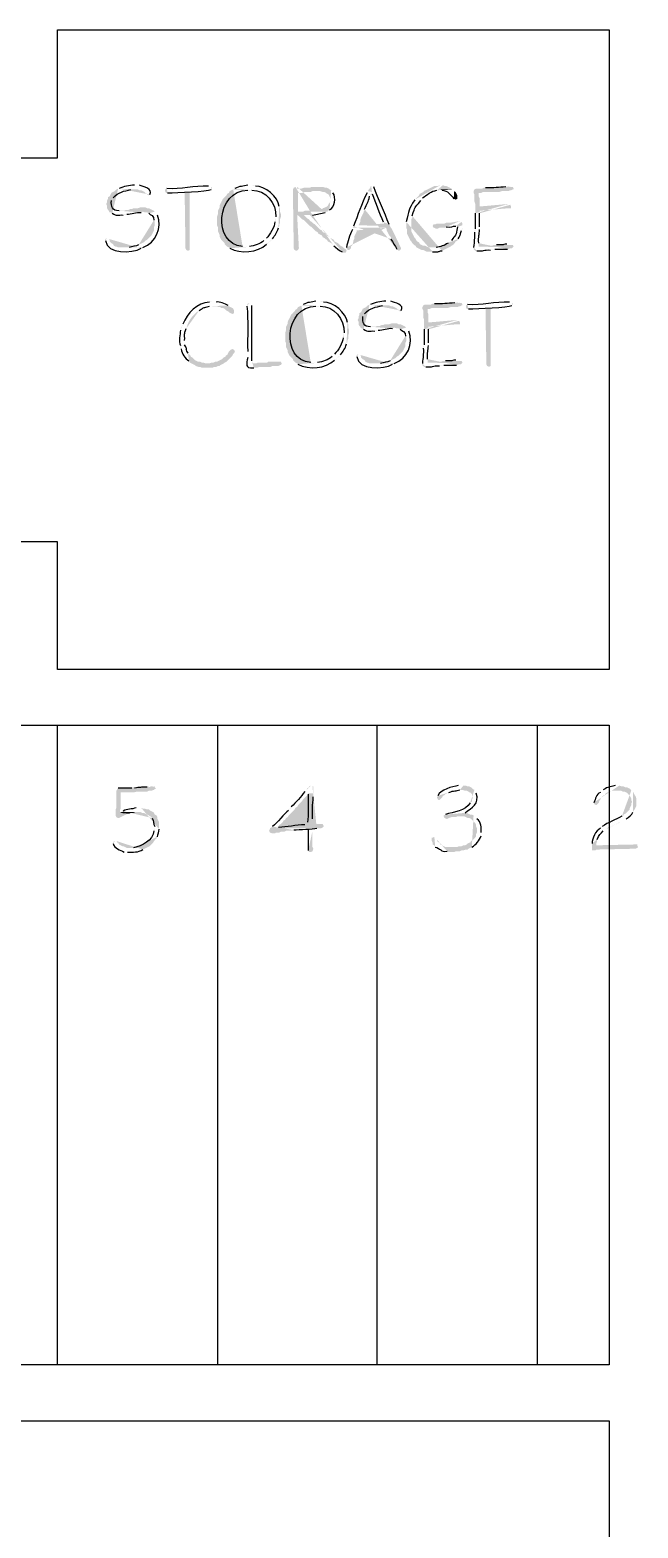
# Model space of a CAD drawing. Header units: inches. Extents: x -167 to 6071, y -6287 to -2731.
# Drawn here: x 984.7 to 1022.7, y -5839.3 to -5745.6 of the extents above; entities that cross this region are included whole.
import ezdxf

# ---------------------------------------------------------------- set-up
doc = ezdxf.new("R2010")
doc.units = ezdxf.units.IN
doc.header["$LTSCALE"] = 96
doc.header["$MEASUREMENT"] = 0
doc.layers.add('PDF_Geometry', color=7, linetype='Continuous', true_color=0x4a4a4a)
doc.layers.add('PDF_Solid Fills', color=7, linetype='Continuous')

msp = doc.modelspace()

# ---------------------------------------------------------------- hatches: boundary and pattern name
at = {"layer": 'PDF_Solid Fills', "transparency": 33554559}
h = msp.add_hatch(color=256, dxfattribs=at)
h.paths.add_polyline_path([(990.197, -5755.509), (990.09, -5755.562), (989.983, -5755.669), (989.77, -5755.775), (989.717, -5755.882), (989.663, -5755.989), (989.557, -5756.042), (989.557, -5756.149), (989.503, -5756.255), (989.503, -5756.362), (989.45, -5756.469), (989.503, -5756.575), (989.503, -5756.735), (989.557, -5756.842), (989.61, -5756.895), (989.663, -5757.002), (989.717, -5757.002), (989.823, -5757.055)], flags=0)
h.paths.add_polyline_path([(990.517, -5757.162), (990.623, -5757.162), (990.73, -5757.109)], flags=0)
h.paths.add_polyline_path([(991.637, -5757.002), (991.743, -5756.949), (992.49, -5756.949), (992.437, -5756.895), (990.25, -5756.895)], flags=0)
h.paths.add_polyline_path([(989.77, -5756.255), (989.823, -5756.149), (989.877, -5756.095)], flags=0)
h.paths.add_polyline_path([(990.997, -5755.562), (991.263, -5755.562)], flags=0)
h = msp.add_hatch(color=256, dxfattribs=at)
h.paths.add_polyline_path([(991.263, -5755.295), (991.21, -5755.295)], flags=0)
h.paths.add_polyline_path([(990.25, -5755.509), (990.197, -5755.509), (991.263, -5755.562), (991.423, -5755.562), (991.53, -5755.615), (991.637, -5755.615), (991.743, -5755.669), (991.85, -5755.722), (991.957, -5755.829), (992.01, -5755.829), (992.01, -5755.882), (992.117, -5755.935), (992.17, -5755.882)], flags=0)
h.paths.add_polyline_path([(991.53, -5755.295), (991.37, -5755.295)], flags=0)
h = msp.add_hatch(color=256, dxfattribs=at)
h.paths.add_polyline_path([(995.903, -5755.349), (995.85, -5755.349)], flags=0)
h.paths.add_polyline_path([(993.237, -5755.509), (993.13, -5755.562), (993.13, -5755.669), (993.183, -5755.775), (993.29, -5755.775)], flags=0)
h.paths.add_polyline_path([(996.01, -5755.562), (996.063, -5755.455), (996.01, -5755.402)], flags=0)
h = msp.add_hatch(color=256, dxfattribs=at)
h.paths.add_polyline_path([(997.397, -5755.562), (997.29, -5755.615), (997.183, -5755.669), (997.13, -5755.775), (997.023, -5755.829), (996.97, -5755.935), (996.917, -5755.989), (996.81, -5756.095), (996.757, -5756.149), (996.703, -5756.255), (996.65, -5756.362), (996.597, -5756.469), (996.543, -5756.575), (996.543, -5756.682), (996.49, -5756.789), (996.437, -5756.895), (996.437, -5757.109), (996.383, -5757.269), (996.383, -5757.802), (996.437, -5757.909), (996.437, -5758.175), (996.49, -5758.282), (996.543, -5758.389), (996.543, -5758.495), (996.597, -5758.602), (996.65, -5758.709), (996.703, -5758.762), (996.81, -5758.869), (996.863, -5758.922), (996.863, -5758.975), (996.917, -5759.029), (997.023, -5759.135), (997.13, -5759.189), (998.143, -5759.189), (997.983, -5759.135)], flags=0)
h.paths.add_polyline_path([(998.303, -5755.615), (998.41, -5755.615)], flags=0)
h = msp.add_hatch(color=256, dxfattribs=at)
h.paths.add_polyline_path([(998.41, -5755.295), (998.303, -5755.295)], flags=0)
h.paths.add_polyline_path([(997.503, -5755.509), (997.397, -5755.562), (998.41, -5755.615), (998.57, -5755.615)], flags=0)
h.paths.add_polyline_path([(1000.063, -5757.269), (1000.063, -5757.482), (1000.01, -5757.589)], flags=0)
h.paths.add_polyline_path([(999.477, -5758.602), (999.423, -5758.655), (999.317, -5758.762)], flags=0)
h.paths.add_polyline_path([(998.41, -5759.135), (998.303, -5759.135), (998.143, -5759.189), (997.13, -5759.189), (997.183, -5759.242)], flags=0)
h.paths.add_polyline_path([(999.477, -5758.975), (999.583, -5758.922), (999.583, -5758.869), (999.69, -5758.815), (999.797, -5758.709), (999.85, -5758.655)], flags=0)
h.paths.add_polyline_path([(1000.223, -5757.962), (1000.277, -5757.855), (1000.277, -5757.749), (1000.33, -5757.642), (1000.33, -5757.429), (1000.383, -5757.269), (1000.383, -5757.109), (1000.33, -5756.949), (1000.33, -5756.735), (1000.277, -5756.629)], flags=0)
h.paths.add_polyline_path([(998.783, -5755.349), (998.677, -5755.349), (998.57, -5755.295)], flags=0)
h = msp.add_hatch(color=256, dxfattribs=at)
h.paths.add_polyline_path([(1001.29, -5755.402), (1001.183, -5755.455), (1001.13, -5755.562), (1001.183, -5759.189), (1001.183, -5759.242), (1001.237, -5759.349), (1001.343, -5759.402), (1001.45, -5759.349), (1001.503, -5759.242), (1001.503, -5759.189), (1001.397, -5757.162), (1002.357, -5757.162)], flags=0)
h.paths.add_polyline_path([(1003.157, -5757.002), (1003.21, -5756.949), (1001.45, -5756.949), (1001.45, -5755.775), (1001.717, -5755.775), (1001.877, -5755.722), (1002.25, -5755.722), (1002.357, -5755.669), (1002.73, -5755.669), (1003.53, -5755.615), (1003.423, -5755.562), (1001.397, -5755.509), (1001.397, -5755.402)], flags=0)
for points in [[(1002.73, -5755.402), (1002.303, -5755.402), (1002.197, -5755.455), (1001.823, -5755.455), (1001.663, -5755.509), (1001.397, -5755.509), (1003.423, -5755.562), (1003.37, -5755.509), (1003.263, -5755.455), (1003.157, -5755.455), (1002.997, -5755.402), (1002.89, -5755.402)], [(994.677, -5755.722), (994.357, -5755.722), (994.41, -5759.242), (994.463, -5759.349), (994.57, -5759.402), (994.677, -5759.349), (994.677, -5759.242)], [(991.743, -5756.682), (991.583, -5756.682), (991.423, -5756.735), (991.157, -5756.735), (991.05, -5756.789), (990.943, -5756.789), (990.837, -5756.842), (990.677, -5756.842), (990.57, -5756.895), (990.25, -5756.895), (992.437, -5756.895), (992.223, -5756.789), (992.117, -5756.735), (992.01, -5756.735), (991.903, -5756.682)], [(997.13, -5762.869), (996.117, -5762.869), (996.383, -5762.869), (996.49, -5762.922), (996.597, -5762.922), (996.65, -5762.975), (996.757, -5762.975), (996.863, -5763.029), (996.97, -5763.135), (997.077, -5763.189), (997.13, -5763.242), (997.237, -5763.295), (997.343, -5763.349), (997.45, -5763.295), (997.45, -5763.135), (997.397, -5763.029), (997.343, -5762.975), (997.237, -5762.922)], [(1013.503, -5762.975), (1013.183, -5762.975), (1013.237, -5766.495), (1013.29, -5766.602), (1013.397, -5766.655), (1013.503, -5766.602), (1013.503, -5766.495)], [(1007.477, -5763.935), (1007.317, -5763.935), (1007.157, -5763.989), (1006.89, -5763.989), (1006.783, -5764.042), (1006.677, -5764.042), (1006.57, -5764.095), (1006.41, -5764.095), (1006.303, -5764.149), (1005.983, -5764.149), (1008.17, -5764.149), (1007.957, -5764.042), (1007.85, -5763.989), (1007.743, -5763.989), (1007.637, -5763.935)], [(997.343, -5765.535), (997.237, -5765.589), (997.13, -5765.695), (997.077, -5765.802), (997.023, -5765.909), (996.917, -5765.962), (996.917, -5766.015), (996.81, -5766.069), (996.703, -5766.175), (996.383, -5766.335), (996.277, -5766.335), (996.17, -5766.389), (996.063, -5766.389), (995.903, -5766.442), (994.783, -5766.442), (994.997, -5766.549), (995.05, -5766.602), (995.21, -5766.655), (995.317, -5766.655), (995.423, -5766.709), (996.117, -5766.709), (996.223, -5766.655), (996.33, -5766.655), (996.437, -5766.602), (996.543, -5766.602), (996.597, -5766.549), (996.81, -5766.442), (996.863, -5766.389), (996.97, -5766.335), (997.077, -5766.229), (997.183, -5766.122), (997.237, -5766.069), (997.343, -5765.962), (997.397, -5765.855), (997.45, -5765.802), (997.503, -5765.695), (997.45, -5765.589)], [(1000.223, -5766.335), (999.583, -5766.335), (999.53, -5766.389), (998.943, -5766.389), (998.837, -5766.442), (998.57, -5766.442), (1000.437, -5766.442), (1000.383, -5766.335), (1000.33, -5766.335)], [(990.41, -5794.495), (990.303, -5794.549), (990.89, -5794.602), (990.997, -5794.549), (991.157, -5794.549), (991.263, -5794.495), (991.423, -5794.495)], [(1022.57, -5796.522), (1020.117, -5796.575), (1019.85, -5796.575), (1019.85, -5796.895), (1020.063, -5796.895), (1020.117, -5796.842), (1022.517, -5796.789), (1022.57, -5796.789), (1022.677, -5796.735), (1022.73, -5796.682), (1022.677, -5796.575), (1022.677, -5796.522)]]:
    msp.add_hatch(color=256, dxfattribs=at).paths.add_polyline_path(points)
h = msp.add_hatch(color=256, dxfattribs=at)
h.paths.add_polyline_path([(1003.53, -5755.615), (1002.73, -5755.669), (1002.837, -5755.669), (1002.997, -5755.722), (1003.103, -5755.722), (1003.21, -5755.775), (1003.263, -5755.829), (1003.37, -5755.882), (1003.423, -5755.989), (1003.477, -5756.095), (1003.477, -5756.309), (1003.423, -5756.415), (1003.37, -5756.469), (1003.317, -5756.575), (1003.263, -5756.629), (1003.157, -5756.682), (1002.997, -5756.735), (1002.997, -5756.789), (1002.837, -5756.789), (1002.73, -5756.842), (1002.517, -5756.842), (1002.41, -5756.895), (1001.877, -5756.895), (1001.77, -5756.949), (1001.45, -5756.949), (1003.317, -5756.949), (1003.317, -5756.895), (1003.423, -5756.842)], flags=0)
h.paths.add_polyline_path([(1003.637, -5755.775), (1003.583, -5755.669)], flags=0)
h = msp.add_hatch(color=256, dxfattribs=at)
h.paths.add_polyline_path([(1005.823, -5755.669), (1005.77, -5755.775)], flags=0)
h.paths.add_polyline_path([(1004.917, -5757.855), (1004.863, -5757.962), (1006.943, -5757.962), (1006.997, -5758.015), (1006.997, -5758.122), (1007.05, -5758.229), (1007.103, -5758.335), (1007.157, -5758.442), (1007.263, -5758.549), (1007.263, -5758.655)], flags=0)
h.paths.add_polyline_path([(1007.637, -5759.295), (1007.69, -5759.349), (1007.743, -5759.402), (1007.85, -5759.349), (1007.903, -5759.242), (1007.423, -5758.229), (1007.37, -5758.122), (1007.317, -5758.015), (1007.263, -5757.962), (1007.21, -5757.855), (1005.237, -5757.802), (1005.29, -5757.695), (1005.343, -5757.589), (1005.343, -5757.482), (1005.397, -5757.322), (1005.45, -5757.215), (1005.503, -5757.109), (1005.557, -5757.002), (1005.557, -5756.949), (1005.61, -5756.895), (1005.61, -5756.789)], flags=0)
h.paths.add_polyline_path([(1005.93, -5755.989), (1006.037, -5755.882), (1006.09, -5755.722)], flags=0)
h = msp.add_hatch(color=256, dxfattribs=at)
h.paths.add_polyline_path([(1006.037, -5755.349), (1005.983, -5755.402), (1005.983, -5755.455), (1005.93, -5755.509), (1005.877, -5755.562), (1005.823, -5755.669), (1006.09, -5755.722), (1006.09, -5755.829)], flags=0)
h.paths.add_polyline_path([(1006.783, -5757.589), (1006.837, -5757.695), (1005.237, -5757.802), (1007.21, -5757.855), (1007.157, -5757.749)], flags=0)
h.paths.add_polyline_path([(1006.197, -5755.402), (1006.143, -5755.349)], flags=0)
h = msp.add_hatch(color=256, dxfattribs=at)
h.paths.add_polyline_path([(1010.357, -5755.295), (1010.303, -5755.295), (1010.197, -5755.349), (1009.983, -5755.349), (1009.877, -5755.402), (1009.77, -5755.455), (1009.45, -5755.615), (1009.397, -5755.615), (1009.29, -5755.722), (1009.183, -5755.775), (1009.077, -5755.829), (1009.023, -5755.935), (1008.917, -5756.042), (1008.863, -5756.095), (1008.757, -5756.202)], flags=0)
h.paths.add_polyline_path([(1008.223, -5757.589), (1008.223, -5757.962), (1008.277, -5758.069), (1008.277, -5758.335), (1008.33, -5758.442), (1008.383, -5758.549), (1008.437, -5758.655), (1008.49, -5758.762), (1008.543, -5758.815), (1008.597, -5758.922), (1008.703, -5759.029), (1008.81, -5759.082), (1008.863, -5759.189), (1008.97, -5759.242), (1009.077, -5759.295), (1009.183, -5759.349), (1009.29, -5759.349), (1009.397, -5759.402), (1009.503, -5759.455), (1009.877, -5759.455)], flags=0)
h.paths.add_polyline_path([(1010.463, -5759.402), (1010.57, -5759.349), (1010.677, -5759.295), (1010.783, -5759.242), (1010.89, -5759.189), (1009.61, -5759.189), (1009.503, -5759.135), (1009.397, -5759.082), (1009.29, -5759.082), (1009.183, -5759.029), (1009.077, -5758.975), (1009.023, -5758.869), (1008.917, -5758.815), (1008.863, -5758.762), (1008.81, -5758.655), (1008.757, -5758.602), (1008.703, -5758.495), (1008.65, -5758.389), (1008.597, -5758.282), (1008.543, -5758.175), (1008.543, -5757.429), (1008.597, -5757.322), (1008.597, -5757.215)], flags=0)
h.paths.add_polyline_path([(1009.13, -5756.255), (1009.183, -5756.202), (1009.237, -5756.095)], flags=0)
h.paths.add_polyline_path([(1010.143, -5755.615), (1010.25, -5755.615), (1010.357, -5755.562), (1011.103, -5755.562), (1011.05, -5755.509), (1010.943, -5755.455), (1010.837, -5755.402), (1010.73, -5755.349), (1010.623, -5755.349), (1010.517, -5755.295)], flags=0)
h = msp.add_hatch(color=256, dxfattribs=at)
h.paths.add_polyline_path([(1011.103, -5755.562), (1010.357, -5755.562), (1010.463, -5755.615)], flags=0)
h.paths.add_polyline_path([(1011.21, -5756.149), (1011.317, -5756.202), (1011.423, -5756.149), (1011.423, -5755.935), (1011.37, -5755.829), (1011.317, -5755.722), (1011.21, -5755.669)], flags=0)
h = msp.add_hatch(color=256, dxfattribs=at)
h.paths.add_polyline_path([(1014.783, -5755.349), (1014.623, -5755.402), (1014.463, -5755.402)], flags=0)
h.paths.add_polyline_path([(1013.183, -5755.455), (1013.077, -5755.455), (1012.97, -5755.509), (1012.597, -5755.509), (1012.49, -5755.562), (1012.437, -5755.669), (1012.437, -5755.775), (1012.49, -5755.882), (1012.49, -5756.309), (1012.543, -5756.469), (1012.543, -5756.682), (1012.81, -5756.629), (1012.81, -5756.095), (1012.757, -5755.989), (1012.757, -5755.775), (1012.917, -5755.775), (1013.023, -5755.722), (1014.037, -5755.722), (1014.197, -5755.669), (1014.623, -5755.669), (1014.73, -5755.615), (1014.783, -5755.615), (1014.89, -5755.562), (1014.943, -5755.562), (1014.943, -5755.509), (1014.89, -5755.402)], flags=0)
h = msp.add_hatch(color=256, dxfattribs=at)
h.paths.add_polyline_path([(1014.623, -5756.469), (1012.81, -5756.629), (1012.543, -5756.682), (1012.543, -5757.055)], flags=0)
h.paths.add_polyline_path([(1012.543, -5758.015), (1012.543, -5758.122), (1012.49, -5758.229)], flags=0)
h.paths.add_polyline_path([(1012.437, -5759.189), (1012.437, -5759.295), (1012.543, -5759.402), (1012.65, -5759.402)], flags=0)
h.paths.add_polyline_path([(1013.503, -5759.349), (1013.61, -5759.349), (1013.77, -5759.295)], flags=0)
h.paths.add_polyline_path([(1014.57, -5759.295), (1014.73, -5759.242), (1014.837, -5759.242), (1014.89, -5759.189), (1012.757, -5759.135), (1012.757, -5758.922)], flags=0)
h.paths.add_polyline_path([(1012.81, -5758.069), (1012.81, -5757.909)], flags=0)
h.paths.add_polyline_path([(1012.81, -5757.055), (1012.81, -5756.895), (1014.623, -5756.735), (1014.783, -5756.735), (1014.783, -5756.629), (1014.73, -5756.522)], flags=0)
h = msp.add_hatch(color=256, dxfattribs=at)
h.paths.add_polyline_path([(992.49, -5756.949), (991.743, -5756.949), (991.903, -5757.002), (992.01, -5757.002), (992.117, -5757.055)], flags=0)
h.paths.add_polyline_path([(992.437, -5757.482), (992.49, -5757.589), (992.49, -5757.802), (992.437, -5757.909), (992.437, -5758.122), (992.383, -5758.229), (992.33, -5758.335), (992.277, -5758.442), (992.17, -5758.549), (992.117, -5758.602), (992.01, -5758.709), (991.903, -5758.762), (991.85, -5758.815), (991.797, -5758.869), (991.477, -5759.029)], flags=0)
h.paths.add_polyline_path([(990.89, -5759.189), (990.517, -5759.189), (991.743, -5759.189)], flags=0)
h.paths.add_polyline_path([(992.65, -5757.162), (992.543, -5757.055)], flags=0)
h = msp.add_hatch(color=256, dxfattribs=at)
h.paths.add_polyline_path([(1002.357, -5757.162), (1001.397, -5757.162), (1001.503, -5757.215), (1001.717, -5757.429), (1001.823, -5757.482), (1002.037, -5757.695), (1002.09, -5757.749), (1002.197, -5757.855), (1002.303, -5757.909), (1002.41, -5758.015), (1002.463, -5758.069), (1002.57, -5758.175), (1002.677, -5758.229), (1002.73, -5758.335), (1002.943, -5758.442), (1002.997, -5758.549), (1003.103, -5758.602), (1003.157, -5758.655), (1003.263, -5758.709), (1003.317, -5758.815), (1003.423, -5758.869), (1003.53, -5758.922), (1003.69, -5759.082)], flags=0)
h.paths.add_polyline_path([(1004.223, -5759.455), (1004.277, -5759.509), (1004.437, -5759.509), (1004.49, -5759.402), (1004.437, -5759.295), (1004.33, -5759.242), (1004.223, -5759.135), (1004.117, -5759.082), (1004.01, -5758.975), (1003.957, -5758.922), (1003.85, -5758.869), (1003.743, -5758.815), (1003.69, -5758.709), (1003.477, -5758.602), (1003.37, -5758.495), (1003.263, -5758.442), (1003.21, -5758.335), (1002.997, -5758.229), (1002.943, -5758.122), (1002.837, -5758.069), (1002.783, -5758.015), (1002.677, -5757.909), (1002.623, -5757.855), (1002.517, -5757.749), (1002.41, -5757.695), (1002.303, -5757.589), (1002.197, -5757.535), (1002.143, -5757.429), (1002.037, -5757.375), (1001.823, -5757.162), (1002.197, -5757.162)], flags=0)
h = msp.add_hatch(color=256, dxfattribs=at)
h.paths.add_polyline_path([(1011.583, -5757.535), (1010.997, -5757.642), (1010.73, -5757.642), (1010.623, -5757.695), (1010.143, -5757.695), (1010.037, -5757.749), (1009.93, -5757.749), (1009.877, -5757.855), (1009.93, -5757.962), (1009.983, -5757.962), (1010.09, -5758.015), (1010.197, -5758.015), (1010.303, -5757.962), (1010.623, -5757.962), (1010.73, -5757.909)], flags=0)
h.paths.add_polyline_path([(1011.317, -5757.855), (1011.423, -5757.855), (1011.743, -5757.802), (1011.743, -5757.695), (1011.69, -5757.589)], flags=0)
h = msp.add_hatch(color=256, dxfattribs=at)
h.paths.add_polyline_path([(1004.863, -5757.962), (1004.863, -5758.069)], flags=0)
h.paths.add_polyline_path([(1004.49, -5759.189), (1004.49, -5759.295), (1004.597, -5759.349), (1004.65, -5759.349), (1004.757, -5759.242), (1004.757, -5759.135), (1004.863, -5759.029), (1004.917, -5758.815), (1004.917, -5758.762), (1004.97, -5758.655), (1004.97, -5758.495), (1005.077, -5758.282), (1005.13, -5758.175), (1005.13, -5758.122), (1006.943, -5757.962)], flags=0)
h = msp.add_hatch(color=256, dxfattribs=at)
h.paths.add_polyline_path([(1011.743, -5757.802), (1011.423, -5757.855), (1011.423, -5757.909)], flags=0)
h.paths.add_polyline_path([(1011.05, -5758.762), (1010.943, -5758.815), (1010.943, -5758.869), (1010.837, -5758.922)], flags=0)
h.paths.add_polyline_path([(1010.09, -5759.189), (1009.93, -5759.189), (1010.89, -5759.189), (1010.997, -5759.135), (1011.05, -5759.082), (1011.157, -5759.029), (1011.263, -5758.922), (1011.317, -5758.815), (1011.423, -5758.762), (1011.477, -5758.655)], flags=0)
h.paths.add_polyline_path([(1011.69, -5758.122), (1011.743, -5758.015), (1011.743, -5757.909)], flags=0)
h = msp.add_hatch(color=256, dxfattribs=at)
h.paths.add_polyline_path([(989.503, -5758.602), (989.397, -5758.655), (989.397, -5758.762)], flags=0)
h.paths.add_polyline_path([(991.637, -5759.242), (991.743, -5759.189), (990.197, -5759.189), (990.09, -5759.135), (990.037, -5759.135), (989.93, -5759.082), (989.877, -5758.975), (989.77, -5758.922), (989.663, -5758.815), (989.663, -5758.709), (989.61, -5758.655)], flags=0)
h = msp.add_hatch(color=256, dxfattribs=at)
h.paths.add_polyline_path([(1014.73, -5758.975), (1014.517, -5758.975)], flags=0)
h.paths.add_polyline_path([(1013.877, -5759.029), (1013.717, -5759.029), (1013.61, -5759.082), (1013.13, -5759.082), (1012.97, -5759.135), (1012.757, -5759.135), (1014.89, -5759.189), (1014.943, -5759.135), (1014.89, -5759.029)], flags=0)
h = msp.add_hatch(color=256, dxfattribs=at)
h.paths.add_polyline_path([(996.117, -5762.549), (996.01, -5762.549), (995.903, -5762.602)], flags=0)
h.paths.add_polyline_path([(994.25, -5763.989), (994.197, -5764.095), (994.143, -5764.202), (994.09, -5764.362)], flags=0)
h.paths.add_polyline_path([(994.09, -5765.322), (994.09, -5765.429), (994.143, -5765.535)], flags=0)
h.paths.add_polyline_path([(994.623, -5766.282), (994.677, -5766.389), (994.783, -5766.442), (995.797, -5766.442), (995.69, -5766.442), (995.53, -5766.389), (995.423, -5766.389), (995.317, -5766.335), (995.21, -5766.335), (994.997, -5766.229), (994.943, -5766.175), (994.837, -5766.069), (994.73, -5766.015), (994.73, -5765.962), (994.623, -5765.855), (994.57, -5765.802)], flags=0)
h.paths.add_polyline_path([(994.357, -5765.269), (994.357, -5765.002)], flags=0)
h.paths.add_polyline_path([(995.263, -5763.135, 0.196637), (994.463, -5764.255)], flags=0)
h.paths.add_polyline_path([(995.903, -5762.869), (997.13, -5762.869), (997.077, -5762.815)], flags=0)
h.paths.add_polyline_path([(996.33, -5762.602), (996.223, -5762.549)], flags=0)
h = msp.add_hatch(color=256, dxfattribs=at)
h.paths.add_polyline_path([(998.41, -5762.655), (998.303, -5762.709), (998.25, -5762.869)], flags=0)
h.paths.add_polyline_path([(998.303, -5765.695), (998.303, -5766.069)], flags=0)
h.paths.add_polyline_path([(998.677, -5766.709), (998.89, -5766.709), (999.05, -5766.655), (999.743, -5766.655), (999.85, -5766.602), (1000.223, -5766.602), (1000.33, -5766.549), (1000.383, -5766.549), (1000.437, -5766.442), (998.57, -5766.442), (998.57, -5766.282)], flags=0)
h.paths.add_polyline_path([(998.57, -5762.815), (998.517, -5762.709)], flags=0)
h = msp.add_hatch(color=256, dxfattribs=at)
h.paths.add_polyline_path([(1001.663, -5762.815), (1001.45, -5762.922), (1001.397, -5763.029), (1001.29, -5763.082), (1001.237, -5763.189), (1001.183, -5763.242), (1001.077, -5763.349), (1001.023, -5763.402), (1000.97, -5763.509), (1000.917, -5763.615), (1000.863, -5763.722), (1000.81, -5763.829), (1000.81, -5763.935), (1000.757, -5764.042), (1000.703, -5764.149), (1000.703, -5764.362), (1000.65, -5764.522), (1000.65, -5765.055), (1000.703, -5765.162), (1000.703, -5765.429), (1000.757, -5765.535), (1000.81, -5765.642), (1000.81, -5765.749), (1000.863, -5765.855), (1000.917, -5765.962), (1000.97, -5766.015), (1001.077, -5766.122), (1001.13, -5766.175), (1001.13, -5766.229), (1001.183, -5766.282), (1001.29, -5766.389), (1001.397, -5766.442), (1002.41, -5766.442), (1002.25, -5766.389)], flags=0)
h.paths.add_polyline_path([(1002.57, -5762.869), (1002.677, -5762.869)], flags=0)
h = msp.add_hatch(color=256, dxfattribs=at)
h.paths.add_polyline_path([(1002.677, -5762.549), (1002.57, -5762.549)], flags=0)
h.paths.add_polyline_path([(1001.77, -5762.762), (1001.663, -5762.815), (1002.677, -5762.869), (1002.837, -5762.869)], flags=0)
h.paths.add_polyline_path([(1004.33, -5764.522), (1004.33, -5764.735), (1004.277, -5764.842)], flags=0)
h.paths.add_polyline_path([(1003.743, -5765.855), (1003.583, -5766.015)], flags=0)
h.paths.add_polyline_path([(1002.677, -5766.389), (1002.57, -5766.389), (1002.41, -5766.442), (1001.397, -5766.442), (1001.45, -5766.495)], flags=0)
h.paths.add_polyline_path([(1003.743, -5766.229), (1003.85, -5766.175), (1003.85, -5766.122), (1003.957, -5766.069), (1004.063, -5765.962), (1004.117, -5765.909)], flags=0)
h.paths.add_polyline_path([(1004.49, -5765.215), (1004.543, -5765.109), (1004.543, -5765.002), (1004.597, -5764.895), (1004.597, -5764.682), (1004.65, -5764.522), (1004.65, -5764.362), (1004.597, -5764.202), (1004.597, -5763.989), (1004.543, -5763.882)], flags=0)
h.paths.add_polyline_path([(1003.05, -5762.602), (1002.943, -5762.602), (1002.837, -5762.549)], flags=0)
h = msp.add_hatch(color=256, dxfattribs=at)
h.paths.add_polyline_path([(1005.93, -5762.762), (1005.823, -5762.815), (1005.717, -5762.922), (1005.503, -5763.029), (1005.45, -5763.135), (1005.397, -5763.242), (1005.29, -5763.295), (1005.29, -5763.402), (1005.237, -5763.509), (1005.237, -5763.615), (1005.183, -5763.722), (1005.237, -5763.829), (1005.237, -5763.989), (1005.29, -5764.095), (1005.343, -5764.149), (1005.397, -5764.255), (1005.45, -5764.255), (1005.557, -5764.309)], flags=0)
h.paths.add_polyline_path([(1006.25, -5764.415), (1006.357, -5764.415), (1006.463, -5764.362)], flags=0)
h.paths.add_polyline_path([(1007.37, -5764.255), (1007.477, -5764.202), (1008.223, -5764.202), (1008.17, -5764.149), (1005.983, -5764.149)], flags=0)
h.paths.add_polyline_path([(1005.503, -5763.509), (1005.557, -5763.402), (1005.61, -5763.349)], flags=0)
h.paths.add_polyline_path([(1006.73, -5762.815), (1006.997, -5762.815)], flags=0)
h = msp.add_hatch(color=256, dxfattribs=at)
h.paths.add_polyline_path([(1006.997, -5762.549), (1006.943, -5762.549)], flags=0)
h.paths.add_polyline_path([(1005.983, -5762.762), (1005.93, -5762.762), (1006.997, -5762.815), (1007.157, -5762.815), (1007.263, -5762.869), (1007.37, -5762.869), (1007.583, -5762.975), (1007.69, -5763.082), (1007.743, -5763.082), (1007.743, -5763.135), (1007.85, -5763.189), (1007.903, -5763.135)], flags=0)
h.paths.add_polyline_path([(1007.263, -5762.549), (1007.103, -5762.549)], flags=0)
h = msp.add_hatch(color=256, dxfattribs=at)
h.paths.add_polyline_path([(1011.583, -5762.602), (1011.423, -5762.655), (1011.263, -5762.655)], flags=0)
h.paths.add_polyline_path([(1009.983, -5762.709), (1009.877, -5762.709), (1009.77, -5762.762), (1009.397, -5762.762), (1009.29, -5762.815), (1009.237, -5762.922), (1009.237, -5763.029), (1009.29, -5763.135), (1009.29, -5763.562), (1009.343, -5763.722), (1009.343, -5763.935), (1009.61, -5763.882), (1009.61, -5763.349), (1009.557, -5763.242), (1009.557, -5763.029), (1009.717, -5763.029), (1009.823, -5762.975), (1010.837, -5762.975), (1010.997, -5762.922), (1011.423, -5762.922), (1011.53, -5762.869), (1011.583, -5762.869), (1011.69, -5762.815), (1011.743, -5762.815), (1011.743, -5762.762), (1011.69, -5762.655)], flags=0)
h = msp.add_hatch(color=256, dxfattribs=at)
h.paths.add_polyline_path([(1014.73, -5762.602), (1014.677, -5762.602)], flags=0)
h.paths.add_polyline_path([(1012.063, -5762.762), (1011.957, -5762.815), (1011.957, -5762.922), (1012.01, -5763.029), (1012.117, -5763.029)], flags=0)
h.paths.add_polyline_path([(1014.837, -5762.815), (1014.89, -5762.709), (1014.837, -5762.655)], flags=0)
h = msp.add_hatch(color=256, dxfattribs=at)
h.paths.add_polyline_path([(1011.423, -5763.722), (1009.61, -5763.882), (1009.343, -5763.935), (1009.343, -5764.309)], flags=0)
h.paths.add_polyline_path([(1009.343, -5765.269), (1009.343, -5765.375), (1009.29, -5765.482)], flags=0)
h.paths.add_polyline_path([(1009.237, -5766.442), (1009.237, -5766.549), (1009.29, -5766.602), (1009.343, -5766.655), (1009.45, -5766.655)], flags=0)
h.paths.add_polyline_path([(1010.303, -5766.602), (1010.41, -5766.602), (1010.57, -5766.549)], flags=0)
h.paths.add_polyline_path([(1011.37, -5766.549), (1011.53, -5766.495), (1011.637, -5766.495), (1011.69, -5766.442), (1009.557, -5766.389), (1009.557, -5766.175)], flags=0)
h.paths.add_polyline_path([(1009.61, -5765.322), (1009.61, -5765.162)], flags=0)
h.paths.add_polyline_path([(1009.61, -5764.309), (1009.61, -5764.149), (1011.423, -5763.989), (1011.583, -5763.989), (1011.583, -5763.882), (1011.53, -5763.775)], flags=0)
h = msp.add_hatch(color=256, dxfattribs=at)
h.paths.add_polyline_path([(1008.223, -5764.202), (1007.477, -5764.202), (1007.637, -5764.255), (1007.743, -5764.255), (1007.85, -5764.309)], flags=0)
h.paths.add_polyline_path([(1008.17, -5764.735), (1008.223, -5764.842), (1008.223, -5765.055), (1008.17, -5765.162), (1008.17, -5765.375), (1008.117, -5765.482), (1008.063, -5765.589), (1008.01, -5765.695), (1007.903, -5765.802), (1007.85, -5765.855), (1007.743, -5765.962), (1007.637, -5766.015), (1007.53, -5766.122), (1007.423, -5766.175), (1007.21, -5766.282)], flags=0)
h.paths.add_polyline_path([(1006.623, -5766.442), (1006.25, -5766.442), (1007.477, -5766.442)], flags=0)
h.paths.add_polyline_path([(1008.383, -5764.415), (1008.277, -5764.309)], flags=0)
h = msp.add_hatch(color=256, dxfattribs=at)
h.paths.add_polyline_path([(1005.237, -5765.855), (1005.13, -5765.909), (1005.13, -5766.015)], flags=0)
h.paths.add_polyline_path([(1007.37, -5766.495), (1007.477, -5766.442), (1005.93, -5766.442), (1005.823, -5766.389), (1005.77, -5766.389), (1005.663, -5766.335), (1005.61, -5766.229), (1005.503, -5766.175), (1005.397, -5766.069), (1005.397, -5765.962), (1005.343, -5765.909)], flags=0)
h = msp.add_hatch(color=256, dxfattribs=at)
h.paths.add_polyline_path([(1011.53, -5766.229), (1011.317, -5766.229)], flags=0)
h.paths.add_polyline_path([(1010.677, -5766.282), (1010.517, -5766.282), (1010.41, -5766.335), (1009.93, -5766.335), (1009.77, -5766.389), (1009.557, -5766.389), (1011.69, -5766.442), (1011.743, -5766.389), (1011.69, -5766.282)], flags=0)
h = msp.add_hatch(color=256, dxfattribs=at)
h.paths.add_polyline_path([(992.383, -5792.895), (992.223, -5792.895), (992.01, -5792.949)], flags=0)
h.paths.add_polyline_path([(991.21, -5793.002), (991.05, -5793.002)], flags=0)
h.paths.add_polyline_path([(990.197, -5793.002), (990.143, -5793.055), (990.09, -5793.162), (990.09, -5794.229), (990.037, -5794.335), (990.037, -5794.709), (990.09, -5794.815), (990.197, -5794.869), (990.25, -5794.869), (990.783, -5794.602), (990.89, -5794.602), (990.303, -5794.549), (990.303, -5794.389), (990.357, -5794.282), (990.357, -5793.269), (991.157, -5793.269), (991.37, -5793.215), (992.01, -5793.215), (992.117, -5793.162), (992.33, -5793.162), (992.383, -5793.109), (992.437, -5793.109), (992.49, -5793.055), (992.543, -5793.055), (992.543, -5793.002), (992.49, -5792.949), (992.49, -5792.895)], flags=0)
h = msp.add_hatch(color=256, dxfattribs=at)
h.paths.add_polyline_path([(1002.25, -5792.842), (1002.143, -5792.895), (1002.09, -5793.002), (1002.037, -5793.002), (1001.983, -5793.109), (1001.877, -5793.215)], flags=0)
h.paths.add_polyline_path([(1001.023, -5794.175), (1000.97, -5794.282), (1000.863, -5794.389)], flags=0)
h.paths.add_polyline_path([(999.85, -5795.402), (999.797, -5795.455), (999.69, -5795.509), (999.69, -5795.562), (999.637, -5795.669), (999.69, -5795.775), (999.85, -5795.829), (1000.01, -5795.829), (1000.063, -5795.775), (1000.277, -5795.775), (1000.383, -5795.722), (1000.597, -5795.722), (1000.703, -5795.669), (1001.077, -5795.669), (1001.183, -5795.615)], flags=0)
h.paths.add_polyline_path([(1002.623, -5795.509), (1002.89, -5795.509), (1000.117, -5795.509), (1000.117, -5795.455), (1000.223, -5795.402), (1000.277, -5795.295), (1000.383, -5795.242), (1000.49, -5795.135), (1000.543, -5795.029), (1000.65, -5794.975), (1000.703, -5794.869), (1000.81, -5794.815), (1000.863, -5794.709), (1000.97, -5794.602), (1001.023, -5794.549), (1001.237, -5794.335), (1001.29, -5794.229), (1001.397, -5794.175), (1001.45, -5794.069), (1001.557, -5793.962), (1001.61, -5793.909), (1001.717, -5793.802), (1001.77, -5793.695), (1001.877, -5793.589), (1001.93, -5793.535), (1002.037, -5793.429), (1002.09, -5793.322), (1002.41, -5793.322), (1002.41, -5792.895), (1002.357, -5792.895)], flags=0)
h = msp.add_hatch(color=256, dxfattribs=at)
h.paths.add_polyline_path([(1011.637, -5792.842), (1011.477, -5792.842)], flags=0)
h.paths.add_polyline_path([(1010.197, -5793.482), (1010.143, -5793.589), (1010.197, -5793.695), (1010.25, -5793.749), (1010.303, -5793.749), (1010.41, -5793.642), (1010.463, -5793.589), (1010.517, -5793.482), (1010.623, -5793.429), (1010.677, -5793.375), (1010.89, -5793.269)], flags=0)
h.paths.add_polyline_path([(1011.583, -5793.109), (1012.49, -5793.109), (1012.383, -5793.055), (1012.33, -5793.002), (1012.277, -5792.949), (1012.17, -5792.895), (1012.063, -5792.895), (1011.957, -5792.842), (1011.797, -5792.842)], flags=0)
h = msp.add_hatch(color=256, dxfattribs=at)
h.paths.add_polyline_path([(1012.49, -5793.109), (1011.69, -5793.109), (1011.743, -5793.109), (1011.903, -5793.162), (1012.01, -5793.162), (1012.117, -5793.215), (1012.17, -5793.269), (1012.223, -5793.269), (1012.33, -5793.375), (1012.33, -5793.482), (1012.383, -5793.589), (1012.383, -5793.642), (1012.33, -5793.749), (1012.33, -5793.855), (1012.223, -5793.909)], flags=0)
h.paths.add_polyline_path([(1010.677, -5794.655), (1010.57, -5794.709), (1010.57, -5794.762), (1010.623, -5794.869), (1010.73, -5794.922), (1010.783, -5794.922), (1010.89, -5794.869), (1011.05, -5794.815), (1011.317, -5794.815), (1011.423, -5794.762), (1011.637, -5794.762), (1012.437, -5794.709), (1012.33, -5794.655), (1012.223, -5794.655), (1012.01, -5794.549), (1011.85, -5794.549), (1011.903, -5794.549)], flags=0)
h.paths.add_polyline_path([(1012.597, -5793.322), (1012.543, -5793.215)], flags=0)
h = msp.add_hatch(color=256, dxfattribs=at)
h.paths.add_polyline_path([(1022.303, -5793.162), (1021.45, -5793.162), (1021.663, -5793.162), (1021.77, -5793.215), (1021.877, -5793.215), (1022.09, -5793.322), (1022.09, -5793.375), (1022.197, -5793.429), (1022.303, -5793.642), (1022.303, -5793.749), (1022.357, -5793.855), (1022.303, -5793.962), (1022.303, -5794.069), (1022.197, -5794.282), (1022.197, -5794.335), (1022.09, -5794.442), (1022.037, -5794.495), (1021.93, -5794.602), (1021.823, -5794.655), (1021.823, -5794.709), (1021.717, -5794.762)], flags=0)
h.paths.add_polyline_path([(1020.49, -5795.402), (1020.437, -5795.402), (1020.383, -5795.509)], flags=0)
h.paths.add_polyline_path([(1019.85, -5796.469), (1019.85, -5796.575), (1020.117, -5796.575), (1020.117, -5796.469), (1020.17, -5796.309), (1020.17, -5796.202)], flags=0)
h.paths.add_polyline_path([(1020.543, -5795.669), (1020.757, -5795.562), (1020.863, -5795.455), (1020.97, -5795.455), (1021.077, -5795.402), (1021.183, -5795.349), (1021.237, -5795.295), (1021.397, -5795.242), (1021.503, -5795.189), (1021.663, -5795.082), (1021.983, -5794.922)], flags=0)
h.paths.add_polyline_path([(1022.41, -5794.495), (1022.463, -5794.389), (1022.517, -5794.335), (1022.623, -5794.122), (1022.623, -5793.642), (1022.57, -5793.482), (1022.517, -5793.429), (1022.41, -5793.215)], flags=0)
h = msp.add_hatch(color=256, dxfattribs=at)
h.paths.add_polyline_path([(1021.45, -5792.842), (1021.29, -5792.842)], flags=0)
h.paths.add_polyline_path([(1020.543, -5793.109), (1020.49, -5793.162), (1020.383, -5793.269)], flags=0)
h.paths.add_polyline_path([(1019.957, -5793.909), (1020.01, -5794.015), (1020.117, -5794.069), (1020.17, -5794.015), (1020.277, -5793.909), (1020.277, -5793.855), (1020.33, -5793.749), (1020.383, -5793.695), (1020.383, -5793.642), (1020.437, -5793.589), (1020.543, -5793.482), (1020.65, -5793.429), (1020.703, -5793.322), (1020.81, -5793.269), (1020.863, -5793.269), (1020.97, -5793.215), (1021.077, -5793.162), (1022.303, -5793.162), (1022.25, -5793.055), (1022.037, -5792.949), (1021.93, -5792.949), (1021.823, -5792.895), (1021.717, -5792.895), (1021.557, -5792.842)], flags=0)
h = msp.add_hatch(color=256, dxfattribs=at)
h.paths.add_polyline_path([(1002.41, -5793.322), (1002.09, -5793.322), (1002.09, -5793.375)], flags=0)
h.paths.add_polyline_path([(1002.037, -5795.135), (1002.037, -5795.295), (1001.877, -5795.295)], flags=0)
h.paths.add_polyline_path([(1000.223, -5795.455), (1000.117, -5795.509), (1002.89, -5795.509), (1002.997, -5795.455), (1003.05, -5795.402), (1003.05, -5795.349), (1002.997, -5795.242), (1002.357, -5795.242), (1002.357, -5794.922)], flags=0)
h.paths.add_polyline_path([(1002.41, -5793.535), (1002.41, -5793.429)], flags=0)
h = msp.add_hatch(color=256, dxfattribs=at)
h.paths.add_polyline_path([(991.477, -5794.229), (991.317, -5794.229)], flags=0)
h.paths.add_polyline_path([(990.517, -5794.442), (990.41, -5794.495), (991.583, -5794.495), (991.69, -5794.549), (991.797, -5794.549), (992.117, -5794.709), (992.17, -5794.762), (992.223, -5794.762), (992.33, -5794.869)], flags=0)
h.paths.add_polyline_path([(992.49, -5795.402), (992.49, -5795.455), (992.437, -5795.562), (992.437, -5795.669)], flags=0)
h.paths.add_polyline_path([(991.157, -5796.735), (990.943, -5796.735), (991.957, -5796.735), (992.17, -5796.629), (992.277, -5796.522), (992.383, -5796.415), (992.437, -5796.309), (992.543, -5796.202), (992.597, -5796.149), (992.65, -5796.042)], flags=0)
h.paths.add_polyline_path([(992.757, -5795.562), (992.757, -5795.135), (992.703, -5795.029), (992.65, -5794.922), (992.65, -5794.815), (992.597, -5794.709), (992.49, -5794.655), (992.437, -5794.549), (992.383, -5794.495), (992.17, -5794.389), (992.117, -5794.335), (992.01, -5794.335), (991.85, -5794.282), (991.743, -5794.282), (991.637, -5794.229)], flags=0)
h = msp.add_hatch(color=256, dxfattribs=at)
h.paths.add_polyline_path([(1012.437, -5794.709), (1011.637, -5794.762), (1011.85, -5794.762), (1011.957, -5794.815), (1012.063, -5794.869), (1012.17, -5794.869), (1012.277, -5794.922), (1012.383, -5795.029), (1012.437, -5795.082), (1012.543, -5795.189), (1012.597, -5795.295), (1012.597, -5795.402), (1012.65, -5795.509), (1012.65, -5795.775), (1012.597, -5795.882), (1012.597, -5795.989), (1012.543, -5796.095), (1012.49, -5796.149), (1012.383, -5796.255), (1012.277, -5796.309), (1012.223, -5796.415), (1012.17, -5796.415), (1012.063, -5796.469), (1012.01, -5796.522), (1011.903, -5796.575), (1011.797, -5796.575), (1011.69, -5796.629), (1011.53, -5796.629), (1011.423, -5796.682), (1011.05, -5796.682), (1012.223, -5796.735), (1012.33, -5796.682)], flags=0)
h.paths.add_polyline_path([(1012.917, -5795.989), (1012.917, -5795.775)], flags=0)
h.paths.add_polyline_path([(1012.65, -5794.922), (1012.597, -5794.869), (1012.543, -5794.815)], flags=0)
h = msp.add_hatch(color=256, dxfattribs=at)
h.paths.add_polyline_path([(1002.357, -5795.562), (1002.09, -5795.562), (1002.09, -5795.615)], flags=0)
h.paths.add_polyline_path([(1002.09, -5796.895), (1002.143, -5797.002), (1002.25, -5797.002), (1002.357, -5796.949), (1002.41, -5796.789), (1002.357, -5796.682), (1002.357, -5795.669)], flags=0)
h = msp.add_hatch(color=256, dxfattribs=at)
h.paths.add_polyline_path([(989.983, -5796.309), (989.93, -5796.309), (989.877, -5796.415), (989.877, -5796.469)], flags=0)
h.paths.add_polyline_path([(990.57, -5797.002), (990.783, -5797.002)], flags=0)
h.paths.add_polyline_path([(991.743, -5796.842), (991.85, -5796.789), (991.957, -5796.735), (990.73, -5796.735), (990.623, -5796.682), (990.517, -5796.629), (990.463, -5796.629), (990.357, -5796.575), (990.25, -5796.522), (990.197, -5796.415), (990.143, -5796.415), (990.09, -5796.309)], flags=0)
h = msp.add_hatch(color=256, dxfattribs=at)
h.paths.add_polyline_path([(1009.983, -5796.042), (1009.877, -5796.095), (1009.823, -5796.095), (1009.823, -5796.309), (1009.877, -5796.415), (1009.877, -5796.522), (1009.983, -5796.575), (1010.037, -5796.682)], flags=0)
h.paths.add_polyline_path([(1010.783, -5796.949), (1010.89, -5797.002), (1011.21, -5797.002), (1011.317, -5796.949), (1011.583, -5796.949), (1011.69, -5796.895), (1011.797, -5796.895), (1011.957, -5796.842), (1012.063, -5796.842), (1012.117, -5796.789), (1012.223, -5796.735), (1011.05, -5796.682), (1010.677, -5796.682), (1010.463, -5796.575), (1010.357, -5796.522), (1010.303, -5796.415), (1010.197, -5796.362), (1010.143, -5796.255), (1010.143, -5796.202), (1010.037, -5796.095)], flags=0)

# ---------------------------------------------------------------- linework, layer by layer
at = {"layer": 'PDF_Geometry', "color": 7}
for points in [[(982.943, -5753.589), (986.41, -5753.589), (986.41, -5745.589), (1020.917, -5745.589), (1020.917, -5785.589), (986.41, -5785.589), (986.41, -5777.589), (982.943, -5777.589)], [(982.943, -5789.055), (1020.917, -5789.055), (1020.917, -5829.055), (913.93, -5829.055)], [(958.943, -5872.575), (958.943, -5832.575), (1020.917, -5832.575), (1020.917, -5845.695)]]:
    msp.add_lwpolyline(points, dxfattribs=at)
at = {"layer": 'PDF_Geometry'}
for points in [[(986.41, -5829.055), (986.41, -5789.055)], [(996.437, -5829.055), (996.437, -5789.055)], [(1006.41, -5829.055), (1006.41, -5789.055)], [(1016.437, -5829.055), (1016.437, -5789.055)]]:
    msp.add_lwpolyline(points, dxfattribs=at)
at = {"layer": 'PDF_Geometry', "color": 7}
for points in [[(989.877, -5756.095), (990.205, -5755.711), (990.562, -5755.676), (990.997, -5755.562)], [(991.21, -5755.295), (990.88, -5755.306), (990.55, -5755.371), (990.25, -5755.509)], [(992.17, -5755.882), (992.422, -5755.528), (991.742, -5755.372), (991.53, -5755.295)], [(995.85, -5755.349), (994.952, -5755.334), (994.123, -5755.561), (993.237, -5755.509)], [(993.29, -5755.775), (993.885, -5755.78), (995.756, -5755.684), (996.01, -5755.562)], [(997.983, -5759.135), (996.071, -5759.013), (996.352, -5755.576), (998.303, -5755.615)], [(998.303, -5755.295), (998.041, -5755.388), (997.777, -5755.33), (997.503, -5755.509)], [(998.57, -5755.615), (999.424, -5755.568), (1000.114, -5756.451), (1000.063, -5757.269)], [(1000.277, -5756.629), (1000.206, -5756.029), (999.385, -5755.329), (998.783, -5755.349)], [(1007.157, -5757.749), (1006.849, -5756.961), (1006.48, -5756.2), (1006.197, -5755.402)], [(1009.237, -5756.095), (1009.504, -5755.904), (1009.804, -5755.653), (1010.143, -5755.615)], [(1010.463, -5755.615), (1010.793, -5755.615), (1011.03, -5755.895), (1011.21, -5756.149)], [(1014.463, -5755.402), (1013.98, -5755.419), (1013.726, -5755.487), (1013.183, -5755.455)], [(990.25, -5756.895), (989.808, -5756.913), (989.742, -5756.623), (989.77, -5756.255)], [(1003.423, -5756.842), (1003.761, -5756.663), (1003.854, -5756.087), (1003.637, -5755.775)], [(1005.77, -5755.775), (1005.398, -5756.487), (1005.214, -5757.147), (1004.917, -5757.855)], [(1005.61, -5756.789), (1005.791, -5756.409), (1005.841, -5756.408), (1005.93, -5755.989)], [(1006.09, -5755.829), (1006.308, -5756.404), (1006.526, -5757.027), (1006.783, -5757.589)], [(1008.757, -5756.202), (1008.342, -5756.827), (1008.413, -5756.888), (1008.223, -5757.589)], [(1008.597, -5757.215), (1008.83, -5756.553), (1008.661, -5756.823), (1009.13, -5756.255)], [(989.823, -5757.055), (990.109, -5757.233), (990.174, -5757.143), (990.517, -5757.162)], [(990.73, -5757.109), (991.039, -5757.113), (991.32, -5756.957), (991.637, -5757.002)], [(991.743, -5759.189), (992.55, -5758.864), (992.99, -5757.979), (992.65, -5757.162)], [(992.117, -5757.055), (992.198, -5757.159), (992.473, -5757.199), (992.437, -5757.482)], [(1002.357, -5757.162), (1002.636, -5757.156), (1002.886, -5757.023), (1003.157, -5757.002)], [(1012.543, -5757.055), (1012.543, -5757.375), (1012.543, -5757.695), (1012.543, -5758.015)], [(1012.81, -5757.909), (1012.81, -5757.624), (1012.81, -5757.34), (1012.81, -5757.055)], [(1000.01, -5757.589), (999.991, -5757.863), (999.693, -5758.412), (999.477, -5758.602)], [(999.85, -5758.655), (1000.017, -5758.396), (1000.123, -5758.303), (1000.223, -5757.962)], [(1004.863, -5758.069), (1004.69, -5758.404), (1004.539, -5758.835), (1004.49, -5759.189)], [(1010.73, -5757.909), (1011.125, -5757.938), (1011.057, -5757.856), (1011.317, -5757.855)], [(1011.423, -5757.909), (1011.35, -5758.518), (1011.321, -5758.354), (1011.05, -5758.762)], [(1011.477, -5758.655), (1011.671, -5758.323), (1011.588, -5758.36), (1011.69, -5758.122)], [(1012.49, -5758.229), (1012.507, -5758.655), (1012.476, -5758.792), (1012.437, -5759.189)], [(1012.757, -5758.922), (1012.724, -5758.457), (1012.799, -5758.418), (1012.81, -5758.069)], [(989.397, -5758.762), (989.512, -5759.626), (991.067, -5759.567), (991.637, -5759.242)], [(991.477, -5759.029), (991.292, -5759.122), (991.085, -5759.111), (990.89, -5759.189)], [(997.183, -5759.242), (997.865, -5759.601), (998.915, -5759.532), (999.477, -5758.975)], [(999.317, -5758.762), (999.072, -5758.991), (998.728, -5759.079), (998.41, -5759.135)], [(1003.69, -5759.082), (1003.806, -5759.193), (1004.073, -5759.404), (1004.223, -5759.455)], [(1007.263, -5758.655), (1007.38, -5758.883), (1007.522, -5759.068), (1007.637, -5759.295)], [(1009.877, -5759.455), (1010.337, -5759.485), (1010.182, -5759.42), (1010.463, -5759.402)], [(1010.837, -5758.922), (1010.59, -5759.049), (1010.37, -5759.175), (1010.09, -5759.189)], [(1012.65, -5759.402), (1013.126, -5759.436), (1013.006, -5759.319), (1013.503, -5759.349)], [(1013.77, -5759.295), (1014.037, -5759.295), (1014.303, -5759.295), (1014.57, -5759.295)], [(1014.517, -5758.975), (1014.173, -5759.031), (1014.315, -5759.04), (1013.877, -5759.029)], [(995.903, -5762.602), (995.151, -5762.653), (994.493, -5763.295), (994.25, -5763.989)], [(995.263, -5763.135), (995.662, -5762.892), (995.469, -5762.983), (995.903, -5762.869)], [(997.077, -5762.815), (996.864, -5762.699), (996.571, -5762.566), (996.33, -5762.602)], [(998.25, -5762.869), (998.358, -5763.745), (998.279, -5764.782), (998.303, -5765.695)], [(998.57, -5766.282), (998.57, -5765.127), (998.57, -5763.971), (998.57, -5762.815)], [(1002.25, -5766.389), (1000.338, -5766.266), (1000.619, -5762.83), (1002.57, -5762.869)], [(1002.57, -5762.549), (1002.308, -5762.641), (1002.043, -5762.583), (1001.77, -5762.762)], [(1002.837, -5762.869), (1003.691, -5762.822), (1004.381, -5763.704), (1004.33, -5764.522)], [(1004.543, -5763.882), (1004.473, -5763.281), (1003.652, -5762.583), (1003.05, -5762.602)], [(1005.61, -5763.349), (1005.938, -5762.965), (1006.294, -5762.929), (1006.73, -5762.815)], [(1006.943, -5762.549), (1006.614, -5762.559), (1006.283, -5762.624), (1005.983, -5762.762)], [(1007.903, -5763.135), (1008.155, -5762.783), (1007.475, -5762.625), (1007.263, -5762.549)], [(1011.263, -5762.655), (1010.78, -5762.672), (1010.526, -5762.74), (1009.983, -5762.709)], [(1014.677, -5762.602), (1013.779, -5762.587), (1012.95, -5762.815), (1012.063, -5762.762)], [(1012.117, -5763.029), (1012.711, -5763.033), (1014.582, -5762.937), (1014.837, -5762.815)], [(1005.983, -5764.149), (1005.542, -5764.167), (1005.475, -5763.876), (1005.503, -5763.509)], [(994.09, -5764.362), (994.09, -5764.674), (993.946, -5765.018), (994.09, -5765.322)], [(994.357, -5765.002), (994.374, -5764.54), (994.294, -5764.677), (994.463, -5764.255)], [(1004.277, -5764.842), (1004.258, -5765.115), (1003.959, -5765.665), (1003.743, -5765.855)], [(1005.557, -5764.309), (1005.842, -5764.487), (1005.907, -5764.396), (1006.25, -5764.415)], [(1006.463, -5764.362), (1006.773, -5764.367), (1007.054, -5764.21), (1007.37, -5764.255)], [(1007.477, -5766.442), (1008.283, -5766.118), (1008.724, -5765.232), (1008.383, -5764.415)], [(1007.85, -5764.309), (1007.932, -5764.412), (1008.206, -5764.452), (1008.17, -5764.735)], [(1009.343, -5764.309), (1009.343, -5764.629), (1009.343, -5764.949), (1009.343, -5765.269)], [(1009.61, -5765.162), (1009.61, -5764.878), (1009.61, -5764.593), (1009.61, -5764.309)], [(994.143, -5765.535), (994.17, -5765.836), (994.384, -5766.135), (994.623, -5766.282)], [(994.57, -5765.802), (994.334, -5765.384), (994.592, -5765.687), (994.357, -5765.269)], [(1004.117, -5765.909), (1004.284, -5765.649), (1004.389, -5765.557), (1004.49, -5765.215)], [(1009.29, -5765.482), (1009.307, -5765.909), (1009.276, -5766.047), (1009.237, -5766.442)], [(1009.557, -5766.175), (1009.525, -5765.711), (1009.599, -5765.671), (1009.61, -5765.322)], [(998.303, -5766.069), (998.252, -5766.459), (998.081, -5766.788), (998.677, -5766.709)], [(1001.45, -5766.495), (1002.132, -5766.855), (1003.182, -5766.785), (1003.743, -5766.229)], [(1003.583, -5766.015), (1003.339, -5766.244), (1002.995, -5766.333), (1002.677, -5766.389)], [(1005.13, -5766.015), (1005.246, -5766.879), (1006.8, -5766.821), (1007.37, -5766.495)], [(1007.21, -5766.282), (1007.025, -5766.375), (1006.818, -5766.365), (1006.623, -5766.442)], [(1009.45, -5766.655), (1009.926, -5766.689), (1009.806, -5766.572), (1010.303, -5766.602)], [(1010.57, -5766.549), (1010.837, -5766.549), (1011.103, -5766.549), (1011.37, -5766.549)], [(1011.317, -5766.229), (1010.973, -5766.285), (1011.115, -5766.294), (1010.677, -5766.282)]]:
    msp.add_open_spline(points, degree=3, dxfattribs=at)
at = {"layer": 'PDF_Geometry'}
for points in [[(991.05, -5793.002), (990.766, -5793.002), (990.481, -5793.002), (990.197, -5793.002)], [(992.01, -5792.949), (991.569, -5792.935), (991.599, -5792.951), (991.21, -5793.002)], [(1011.477, -5792.842), (1011.102, -5792.895), (1010.369, -5793.087), (1010.197, -5793.482)], [(1010.89, -5793.269), (1011.222, -5793.135), (1011.331, -5793.198), (1011.583, -5793.109)], [(1021.29, -5792.842), (1020.898, -5792.956), (1020.913, -5792.89), (1020.543, -5793.109)], [(1001.877, -5793.215), (1001.63, -5793.565), (1001.338, -5793.866), (1001.023, -5794.175)], [(1002.09, -5793.375), (1002.061, -5793.828), (1002.15, -5794.751), (1002.037, -5795.135)], [(1002.357, -5794.922), (1002.348, -5794.367), (1002.352, -5794.076), (1002.41, -5793.535)], [(1012.223, -5793.909), (1011.948, -5794.471), (1011.174, -5794.458), (1010.677, -5794.655)], [(1011.903, -5794.549), (1012.327, -5794.222), (1012.841, -5793.989), (1012.597, -5793.322)], [(1020.383, -5793.269), (1020.078, -5793.376), (1020.104, -5793.679), (1019.957, -5793.909)], [(991.317, -5794.229), (991.061, -5794.34), (990.758, -5794.27), (990.517, -5794.442)], [(992.33, -5794.869), (992.423, -5795.035), (992.397, -5795.236), (992.49, -5795.402)], [(1000.863, -5794.389), (1000.578, -5794.581), (1000.162, -5795.187), (999.85, -5795.402)], [(1012.917, -5795.775), (1012.923, -5795.47), (1012.926, -5795.118), (1012.65, -5794.922)], [(1021.717, -5794.762), (1021.321, -5794.985), (1020.867, -5795.135), (1020.49, -5795.402)], [(1021.983, -5794.922), (1022.135, -5794.799), (1022.337, -5794.695), (1022.41, -5794.495)], [(992.437, -5795.669), (992.375, -5796.287), (991.695, -5796.611), (991.157, -5796.735)], [(992.65, -5796.042), (992.669, -5795.881), (992.761, -5795.728), (992.757, -5795.562)], [(1001.877, -5795.295), (1001.314, -5795.306), (1000.777, -5795.43), (1000.223, -5795.455)], [(1001.183, -5795.615), (1001.548, -5795.576), (1002.378, -5795.583), (1002.623, -5795.509)], [(1002.09, -5795.615), (1002.09, -5796.042), (1002.09, -5796.469), (1002.09, -5796.895)], [(1020.383, -5795.509), (1020.065, -5795.656), (1019.854, -5796.139), (1019.85, -5796.469)], [(1020.17, -5796.202), (1020.264, -5795.937), (1020.419, -5795.855), (1020.543, -5795.669)], [(989.877, -5796.469), (989.982, -5796.799), (990.302, -5796.852), (990.57, -5797.002)], [(990.783, -5797.002), (991.12, -5797.01), (991.451, -5797.021), (991.743, -5796.842)], [(1010.037, -5796.682), (1010.359, -5796.766), (1010.381, -5797.003), (1010.783, -5796.949)], [(1012.33, -5796.682), (1012.6, -5796.535), (1012.802, -5796.272), (1012.917, -5795.989)]]:
    msp.add_open_spline(points, degree=3, dxfattribs=at)

doc.saveas('drawing.dxf')
